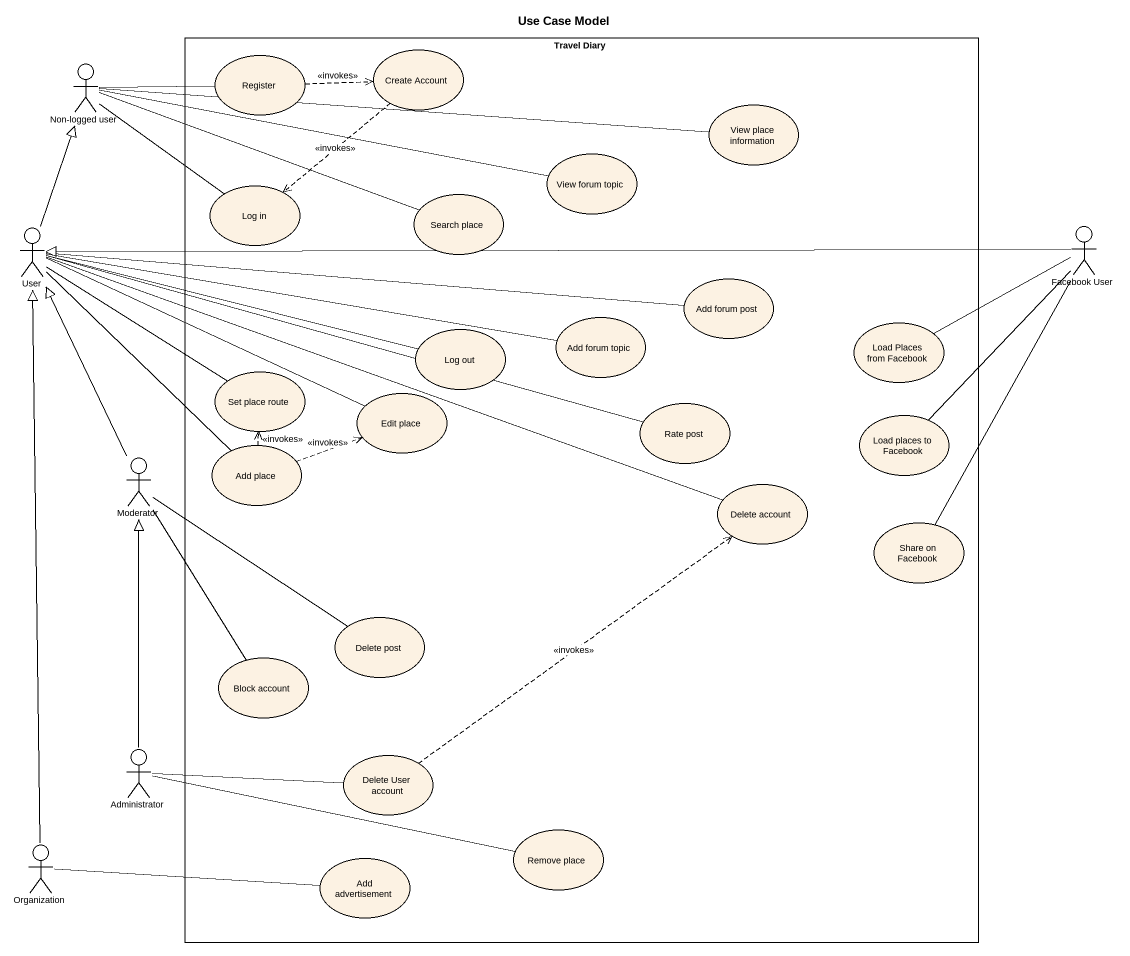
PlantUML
@startuml
title Use Case Model
rectangle "Travel Diary" as Travel_Diary {
  usecase Register
  usecase "Create Account" as Create_Account
  usecase "View place information" as View_place_information
  usecase "View forum topic" as View_forum_topic
  usecase "Log in" as Log_in
  usecase "Search place" as Search_place
  usecase "Add forum post" as Add_forum_post
  usecase "Add forum topic" as Add_forum_topic
  usecase "Log out" as Log_out
  usecase "Load Places from Facebook" as Load_Places_from_Facebook
  usecase "Set place route" as Set_place_route
  usecase "Edit place" as Edit_place
  usecase "Rate post" as Rate_post
  usecase "Load places to Facebook" as Load_places_to_Facebook
  usecase "Add place" as Add_place
  usecase "Delete account" as Delete_account
  usecase "Share on Facebook" as Share_on_Facebook
  usecase "Delete post" as Delete_post
  usecase "Block account" as Block_account
  usecase "Delete User account" as Delete_User_account
  usecase "Add advertisement" as Add_advertisement
  usecase "Remove place" as Remove_place
}
actor "Non-logged user" as Non_logged_user
actor User
actor "Facebook User" as Facebook_User
actor Moderator
actor Administrator
actor Organization
Non_logged_user -right- Register
Non_logged_user -right- View_place_information
Non_logged_user -right- View_forum_topic
Non_logged_user -- Log_in
Non_logged_user -right- Search_place
Register .right.> Create_Account : <<invokes>>
Create_Account ..> Log_in : <<invokes>>
User -up-|> Non_logged_user
User -right- Add_forum_post
User -right- Add_forum_topic
User -right- Log_out
User -right- Set_place_route
User -right- Edit_place
User -right- Rate_post
User -- Add_place
User -right- Delete_account
Facebook_User -left-|> User
Facebook_User -- Load_places_to_Facebook
Facebook_User -- Share_on_Facebook
Load_Places_from_Facebook -right- Facebook_User
Moderator -up-|> User
Moderator -- Delete_post
Moderator -- Block_account
Add_place .up.> Set_place_route : <<invokes>>
Add_place .right.> Edit_place : <<invokes>>
Administrator -up-|> Moderator
Administrator -right- Delete_User_account
Administrator -right- Remove_place
Delete_User_account .up.> Delete_account : <<invokes>>
Organization -up-|> User
Add_advertisement -left- Organization
@enduml
